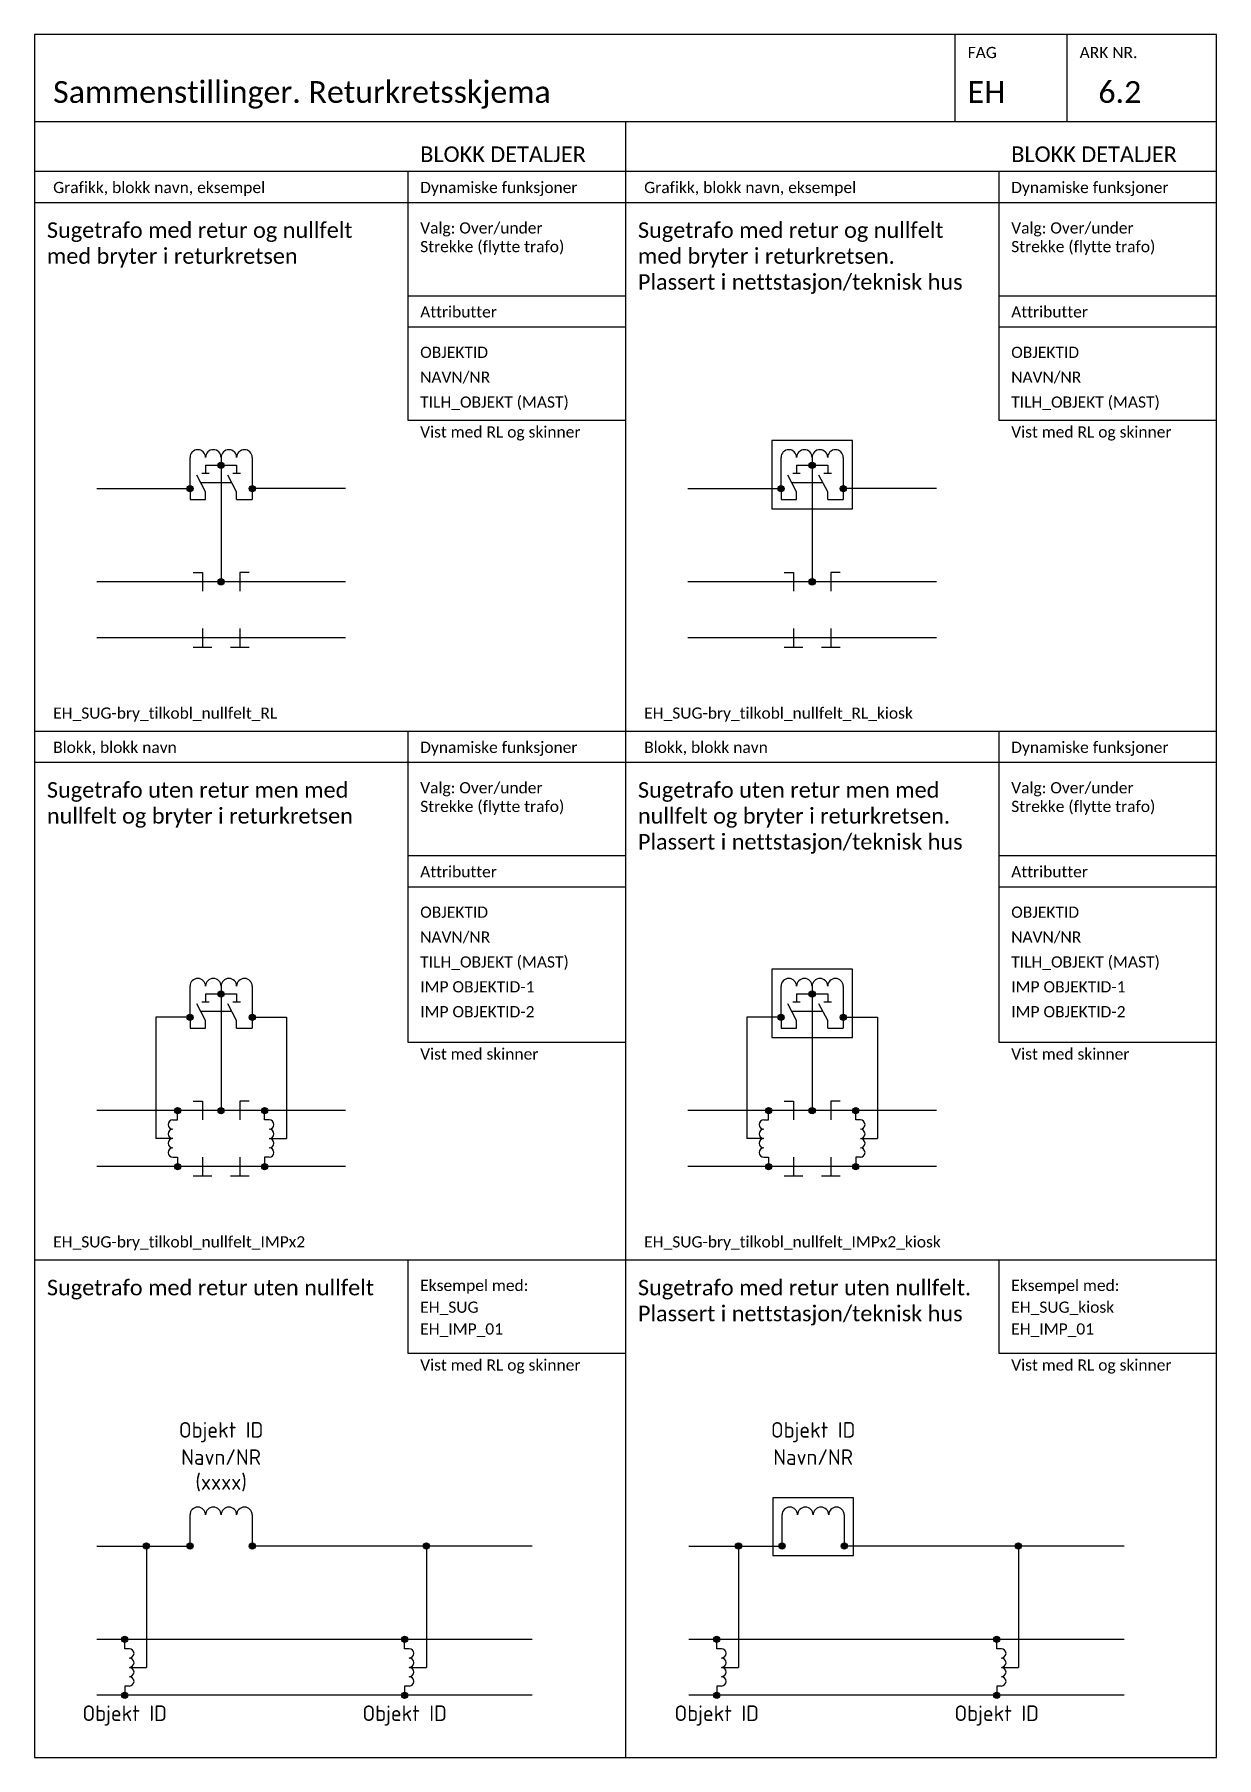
# Model space of a CAD drawing. Header units: metres. Extents: x -951 to 2504, y -1674 to 782.
# Drawn here: x 1465.6 to 1655.6, y -1317 to -1040 of the extents above; entities that cross this region are included whole.
import ezdxf
from ezdxf.enums import TextEntityAlignment as Align

# ---------------------------------------------------------------- set-up
doc = ezdxf.new("R2010")
doc.units = ezdxf.units.M
doc.layers.get('0').update_dxf_attribs({"color": 211})
doc.layers.add('JBTEH_ATT_OBJEKTID', color=2, linetype='Continuous', lineweight=25)
for name, color, linetype in [('JBTEH_ATT_Tekst', 2, 'Continuous'), ('JBTEH_Komponenter', 4, 'Continuous'), ('JBTEH_LED_Returledning', 4, 'RETURLEDNING'), ('JBTEH_Skinne_isolert_signal', 240, 'Continuous'), ('RAMME', 5, 'Continuous'), ('RAMME SYMBOLER', 4, 'Continuous'), ('RAMME TEKST', 7, 'Continuous')]:
    doc.layers.add(name, color=color, linetype=linetype)
doc.styles.add('Calibri', font='calibri.ttf')
doc.styles.add('ISO25', font='iso3098.shx', dxfattribs={"height": 2.5})
doc.linetypes.add('RETURLEDNING', pattern='A,3.2,[133,ltypeshp,S=0.5,R=0,X=0,Y=0],-1,3.2', length=7.4)

# ---------------------------------------------------------------- blocks, each defined once
blk = doc.blocks.new('EH_Koblingspunkt')
h = blk.add_hatch(color=256)
h.dxf.hatch_style = 1
edge = h.paths.add_edge_path()
edge.add_arc((0, 0), 0.5, 0, 360)
blk.add_circle((0, 0), 0.5)
blk = doc.blocks.new('EH_IMP_01')
for p, q in [((0, 7.5), (0, 9)), ((0.75, 7.5), (0, 7.5)), ((0.75, 4.5), (3.5, 4.5)), ((0.75, 1.5), (0, 1.5)), ((0, 1.5), (0, 0))]:
    blk.add_line(p, q)
at = {"linetype": 'ByBlock'}
blk.add_lwpolyline([(0, 0.75), (0, 0)], dxfattribs=at)
for centre in [(0.75, 6.75), (0.75, 5.25), (0.75, 3.75), (0.75, 2.25)]:
    blk.add_arc(centre, 0.75, 270, 90)
for p in [(0, 9), (0, 0)]:
    blk.add_blockref('EH_Koblingspunkt', p)
at = {"layer": 'JBTEH_ATT_OBJEKTID', "style": 'ISO25', "flags": 4}
blk.add_attdef('OBJEKTID', text='', height=2.5, dxfattribs=at).set_placement((0, -3.25), align=Align.MIDDLE)
blk = doc.blocks.new('*U74')
for p, q in [((-5, 0), (-5, 5)), ((5, 5), (5, 0))]:
    blk.add_line(p, q)
for centre in [(-3.75, 5), (-1.25, 5), (1.25, 5), (3.75, 5)]:
    blk.add_arc(centre, 1.25, 0, 180)
at = {"layer": 'JBTEH_ATT_OBJEKTID', "style": 'ISO25', "flags": 4}
blk.add_attdef('OBJEKTID', text='', height=2.5, dxfattribs=at).set_placement((0, 18.3), align=Align.MIDDLE)
at = {"layer": 'JBTEH_ATT_Tekst', "style": 'ISO25', "flags": 4}
for tag, p in [('NAVN/NR', (0, 14.3)), ('TILH_OBJEKT', (0, 10.3))]:
    blk.add_attdef(tag, text='', height=2.5, dxfattribs=at).set_placement(p, align=Align.MIDDLE)
blk = doc.blocks.new('*U64')
for p, q in [((-5, 15), (-5, 20)), ((0, 20), (0, 18.75)), ((5, 20), (5, 15)), ((-3.1, 17.5), (-1.9, 17.5)), ((-2.5, 18.75), (2.5, 18.75)), ((-2.5, 18.75), (-2.5, 17.5)), ((0, 18.75), (0, 0)), ((1.9, 17.5), (3.1, 17.5)), ((2.5, 18.75), (2.5, 17.5)), ((-5, 15), (-5, 13.25)), ((-3.3, 16), (1.7, 16)), ((-2.5, 13.25), (-2.5, 14.5)), ((2.5, 13.25), (2.5, 14.5)), ((5, 15), (5, 13.25)), ((-5, 13.25), (-2.5, 13.25)), ((2.5, 13.25), (5, 13.25)), ((-7, -1.5), (-7, 0)), ((-4.5, 1.5), (-3, 1.5)), ((-3, 1.5), (-3, -1.5)), ((3, 0), (-3, 0)), ((4.5, 1.5), (3, 1.5)), ((3, 1.5), (3, -1.5)), ((7, -1.5), (7, 0)), ((-7.75, -1.5), (-7, -1.5)), ((7.75, -1.5), (7, -1.5)), ((-7.75, -4.5), (-10.5, -4.5)), ((7.75, -4.5), (10.5, -4.5)), ((-7.75, -7.5), (-7, -7.5)), ((-7, -7.5), (-7, -9)), ((-3, -7.5), (-3, -10.5)), ((3, -7.5), (3, -10.5)), ((7.75, -7.5), (7, -7.5)), ((7, -7.5), (7, -9)), ((-4.5, -10.5), (-1.5, -10.5)), ((1.5, -10.5), (4.5, -10.5))]:
    blk.add_line(p, q)
at = {"color": 5}
for p, q in [((-2.5, 14.5), (-3.91, 17.15)), ((2.5, 14.5), (1.09, 17.15))]:
    blk.add_line(p, q, dxfattribs=at)
blk.add_lwpolyline([(-6.5, 11.75), (6.5, 11.75), (6.5, 22.75), (-6.5, 22.75)], close=True)
for centre, radius, start, end in [((-3.75, 20), 1.25, 0, 180), ((-1.25, 20), 1.25, 0, 180), ((1.25, 20), 1.25, 0, 180), ((3.75, 20), 1.25, 0, 180), ((-7.75, -2.25), 0.75, 90, 270), ((7.75, -2.25), 0.75, 270, 90), ((-7.75, -3.75), 0.75, 90, 270), ((-7.75, -5.25), 0.75, 90, 270), ((7.75, -3.75), 0.75, 270, 90), ((7.75, -5.25), 0.75, 270, 90), ((-7.75, -6.75), 0.75, 90, 270), ((7.75, -6.75), 0.75, 270, 90)]:
    blk.add_arc(centre, radius, start, end)
at = {"layer": 'JBTEH_LED_Returledning', "flags": 128}
for points in [[(-5, 15), (-10.5, 15), (-10.5, -4.5)], [(5, 15), (10.5, 15), (10.5, -4.5)]]:
    blk.add_lwpolyline(points, dxfattribs=at)
for p in [(0, 18.75), (-5, 15), (5, 15), (-7, 0), (0, 0), (7, 0), (-7, -9), (7, -9)]:
    blk.add_blockref('EH_Koblingspunkt', p)
at = {"layer": 'JBTEH_ATT_OBJEKTID', "style": 'ISO25', "flags": 4}
blk.add_attdef('OBJEKTID', text='', height=2.5, dxfattribs=at).set_placement((0, 33.3), align=Align.MIDDLE)
at = {"layer": 'JBTEH_ATT_OBJEKTID', "style": 'ISO25'}
blk.add_attdef('OBJEKTID-1', text='', height=2.5, dxfattribs=at).set_placement((-7, -14.25), align=Align.MIDDLE_RIGHT)
blk.add_attdef('OBJEKTID-2', text='', height=2.5, dxfattribs=at).set_placement((7, -14.25), align=Align.MIDDLE_LEFT)
at = {"layer": 'JBTEH_ATT_Tekst', "style": 'ISO25', "flags": 4}
for tag, p in [('NAVN/NR', (0, 29.3)), ('TILH_OBJEKT', (0, 25.3))]:
    blk.add_attdef(tag, text='', height=2.5, dxfattribs=at).set_placement(p, align=Align.MIDDLE)
blk = doc.blocks.new('*U77')
for p, q in [((-5, 15), (-5, 20)), ((0, 20), (0, 18.75)), ((5, 20), (5, 15)), ((-3.1, 17.5), (-1.9, 17.5)), ((-2.5, 18.75), (2.5, 18.75)), ((-2.5, 18.75), (-2.5, 17.5)), ((0, 18.75), (0, 0)), ((1.9, 17.5), (3.1, 17.5)), ((2.5, 18.75), (2.5, 17.5)), ((-5, 15), (-5, 13.25)), ((-3.3, 16), (1.7, 16)), ((-2.5, 13.25), (-2.5, 14.5)), ((2.5, 13.25), (2.5, 14.5)), ((5, 15), (5, 13.25)), ((-5, 13.25), (-2.5, 13.25)), ((2.5, 13.25), (5, 13.25)), ((-7, -1.5), (-7, 0)), ((-4.5, 1.5), (-3, 1.5)), ((-3, 1.5), (-3, -1.5)), ((3, 0), (-3, 0)), ((4.5, 1.5), (3, 1.5)), ((3, 1.5), (3, -1.5)), ((7, -1.5), (7, 0)), ((-7.75, -1.5), (-7, -1.5)), ((7.75, -1.5), (7, -1.5)), ((-7.75, -4.5), (-10.5, -4.5)), ((7.75, -4.5), (10.5, -4.5)), ((-7.75, -7.5), (-7, -7.5)), ((-7, -7.5), (-7, -9)), ((-3, -7.5), (-3, -10.5)), ((3, -7.5), (3, -10.5)), ((7.75, -7.5), (7, -7.5)), ((7, -7.5), (7, -9)), ((-4.5, -10.5), (-1.5, -10.5)), ((1.5, -10.5), (4.5, -10.5))]:
    blk.add_line(p, q)
at = {"color": 5}
for p, q in [((-2.5, 14.5), (-3.91, 17.15)), ((2.5, 14.5), (1.09, 17.15))]:
    blk.add_line(p, q, dxfattribs=at)
for centre, radius, start, end in [((-3.75, 20), 1.25, 0, 180), ((-1.25, 20), 1.25, 0, 180), ((1.25, 20), 1.25, 0, 180), ((3.75, 20), 1.25, 0, 180), ((-7.75, -2.25), 0.75, 90, 270), ((7.75, -2.25), 0.75, 270, 90), ((-7.75, -3.75), 0.75, 90, 270), ((-7.75, -5.25), 0.75, 90, 270), ((7.75, -3.75), 0.75, 270, 90), ((7.75, -5.25), 0.75, 270, 90), ((-7.75, -6.75), 0.75, 90, 270), ((7.75, -6.75), 0.75, 270, 90)]:
    blk.add_arc(centre, radius, start, end)
at = {"layer": 'JBTEH_LED_Returledning', "flags": 128}
for points in [[(-5, 15), (-10.5, 15), (-10.5, -4.5)], [(5, 15), (10.5, 15), (10.5, -4.5)]]:
    blk.add_lwpolyline(points, dxfattribs=at)
for p in [(0, 18.75), (-5, 15), (5, 15), (-7, 0), (0, 0), (7, 0), (-7, -9), (7, -9)]:
    blk.add_blockref('EH_Koblingspunkt', p)
at = {"layer": 'JBTEH_ATT_OBJEKTID', "style": 'ISO25', "flags": 4}
blk.add_attdef('OBJEKTID', text='', height=2.5, dxfattribs=at).set_placement((0, 33.3), align=Align.MIDDLE)
at = {"layer": 'JBTEH_ATT_OBJEKTID', "style": 'ISO25'}
blk.add_attdef('OBJEKTID-1', text='', height=2.5, dxfattribs=at).set_placement((-7, -14.25), align=Align.MIDDLE_RIGHT)
blk.add_attdef('OBJEKTID-2', text='', height=2.5, dxfattribs=at).set_placement((7, -14.25), align=Align.MIDDLE_LEFT)
at = {"layer": 'JBTEH_ATT_Tekst', "style": 'ISO25', "flags": 4}
for tag, p in [('NAVN/NR', (0, 29.3)), ('TILH_OBJEKT', (0, 25.3))]:
    blk.add_attdef(tag, text='', height=2.5, dxfattribs=at).set_placement(p, align=Align.MIDDLE)
blk = doc.blocks.new('*U108')
for p, q in [((-5, 15), (-5, 20)), ((0, 20), (0, 18.75)), ((5, 20), (5, 15)), ((-2.5, 14.5), (-3.91, 17.15)), ((-3.1, 17.5), (-1.9, 17.5)), ((-2.5, 18.75), (2.5, 18.75)), ((-2.5, 18.75), (-2.5, 17.5)), ((0, 18.75), (0, 0)), ((2.5, 14.5), (1.09, 17.15)), ((1.9, 17.5), (3.1, 17.5)), ((2.5, 18.75), (2.5, 17.5)), ((-5, 15), (-5, 13.25)), ((-3.3, 16), (1.7, 16)), ((-2.5, 13.25), (-2.5, 14.5)), ((2.5, 13.25), (2.5, 14.5)), ((5, 15), (5, 13.25)), ((-5, 13.25), (-2.5, 13.25)), ((2.5, 13.25), (5, 13.25)), ((-4.5, 1.5), (-3, 1.5)), ((-3, 1.5), (-3, -1.5)), ((3, 0), (-3, 0)), ((4.5, 1.5), (3, 1.5)), ((3, 1.5), (3, -1.5)), ((-3, -7.5), (-3, -10.5)), ((3, -7.5), (3, -10.5)), ((-4.5, -10.5), (-1.5, -10.5)), ((1.5, -10.5), (4.5, -10.5))]:
    blk.add_line(p, q)
blk.add_lwpolyline([(-6.5, 11.75), (6.5, 11.75), (6.5, 22.75), (-6.5, 22.75)], close=True)
for centre in [(-3.75, 20), (-1.25, 20), (1.25, 20), (3.75, 20)]:
    blk.add_arc(centre, 1.25, 0, 180)
for p in [(0, 18.75), (-5, 15), (5, 15), (0, 0)]:
    blk.add_blockref('EH_Koblingspunkt', p)
at = {"layer": 'JBTEH_ATT_OBJEKTID', "style": 'ISO25', "flags": 4}
blk.add_attdef('OBJEKTID', text='', height=2.5, dxfattribs=at).set_placement((0, 33.3), align=Align.MIDDLE)
at = {"layer": 'JBTEH_ATT_Tekst', "style": 'ISO25', "flags": 4}
for tag, p in [('NAVN/NR', (0, 29.3)), ('TILH_OBJEKT', (0, 25.3))]:
    blk.add_attdef(tag, text='', height=2.5, dxfattribs=at).set_placement(p, align=Align.MIDDLE)
blk = doc.blocks.new('*U107')
for p, q in [((-5, 15), (-5, 20)), ((0, 20), (0, 18.75)), ((5, 20), (5, 15)), ((-2.5, 14.5), (-3.91, 17.15)), ((-3.1, 17.5), (-1.9, 17.5)), ((-2.5, 18.75), (2.5, 18.75)), ((-2.5, 18.75), (-2.5, 17.5)), ((0, 18.75), (0, 0)), ((2.5, 14.5), (1.09, 17.15)), ((1.9, 17.5), (3.1, 17.5)), ((2.5, 18.75), (2.5, 17.5)), ((-5, 15), (-5, 13.25)), ((-3.3, 16), (1.7, 16)), ((-2.5, 13.25), (-2.5, 14.5)), ((2.5, 13.25), (2.5, 14.5)), ((5, 15), (5, 13.25)), ((-5, 13.25), (-2.5, 13.25)), ((2.5, 13.25), (5, 13.25)), ((-4.5, 1.5), (-3, 1.5)), ((-3, 1.5), (-3, -1.5)), ((3, 0), (-3, 0)), ((4.5, 1.5), (3, 1.5)), ((3, 1.5), (3, -1.5)), ((-3, -7.5), (-3, -10.5)), ((3, -7.5), (3, -10.5)), ((-4.5, -10.5), (-1.5, -10.5)), ((1.5, -10.5), (4.5, -10.5))]:
    blk.add_line(p, q)
for centre in [(-3.75, 20), (-1.25, 20), (1.25, 20), (3.75, 20)]:
    blk.add_arc(centre, 1.25, 0, 180)
for p in [(0, 18.75), (-5, 15), (5, 15), (0, 0)]:
    blk.add_blockref('EH_Koblingspunkt', p)
at = {"layer": 'JBTEH_ATT_OBJEKTID', "style": 'ISO25', "flags": 4}
blk.add_attdef('OBJEKTID', text='', height=2.5, dxfattribs=at).set_placement((0, 33.3), align=Align.MIDDLE)
at = {"layer": 'JBTEH_ATT_Tekst', "style": 'ISO25', "flags": 4}
for tag, p in [('NAVN/NR', (0, 29.3)), ('TILH_OBJEKT', (0, 25.3))]:
    blk.add_attdef(tag, text='', height=2.5, dxfattribs=at).set_placement(p, align=Align.MIDDLE)

msp = doc.modelspace()

# ---------------------------------------------------------------- linework, layer by layer
msp.add_lwpolyline([(1584.28, -1284.5), (1597.28, -1284.5), (1597.28, -1275.25), (1584.28, -1275.25)], close=True)
at = {"layer": 'JBTEH_LED_Returledning'}
for p, q in [((1475.62, -1113), (1490.62, -1113)), ((1515.62, -1113), (1500.62, -1113)), ((1570.62, -1113), (1585.62, -1113)), ((1610.62, -1113), (1595.62, -1113)), ((1475.62, -1283), (1490.62, -1283)), ((1483.62, -1283), (1483.62, -1302.5)), ((1545.62, -1283), (1500.62, -1283)), ((1528.62, -1283), (1528.62, -1302.5)), ((1570.78, -1283), (1585.78, -1283)), ((1578.78, -1283), (1578.78, -1302.5)), ((1640.78, -1283), (1595.78, -1283)), ((1623.78, -1283), (1623.78, -1302.5))]:
    msp.add_line(p, q, dxfattribs=at)
at = {"layer": 'JBTEH_Skinne_isolert_signal'}
for p, q in [((1492.62, -1128), (1475.62, -1128)), ((1515.62, -1128), (1498.62, -1128)), ((1587.62, -1128), (1570.62, -1128)), ((1610.62, -1128), (1593.62, -1128)), ((1515.62, -1137), (1475.62, -1137)), ((1610.62, -1137), (1570.62, -1137)), ((1492.62, -1213), (1475.62, -1213)), ((1515.62, -1213), (1498.62, -1213)), ((1587.62, -1213), (1570.62, -1213)), ((1610.62, -1213), (1593.62, -1213)), ((1515.62, -1222), (1475.62, -1222)), ((1610.62, -1222), (1570.62, -1222)), ((1545.62, -1298), (1475.62, -1298)), ((1640.78, -1298), (1570.78, -1298)), ((1545.62, -1307), (1475.62, -1307)), ((1640.78, -1307), (1570.78, -1307))]:
    msp.add_line(p, q, dxfattribs=at)
at = {"layer": 'RAMME'}
msp.add_lwpolyline([(1655.62, -1040), (1465.62, -1040), (1465.62, -1317), (1655.62, -1317)], close=True, dxfattribs=at)
msp.add_lwpolyline([(1465.62, -1054), (1655.62, -1054)], dxfattribs=at)
at = {"layer": 'RAMME SYMBOLER'}
for p, q in [((1613.62, -1054), (1613.62, -1040)), ((1631.62, -1054), (1631.62, -1040)), ((1560.62, -1054), (1560.62, -1317)), ((1465.62, -1062), (1655.62, -1062)), ((1525.62, -1062), (1525.62, -1102)), ((1620.62, -1062), (1620.62, -1102)), ((1465.62, -1067), (1655.62, -1067)), ((1525.62, -1082), (1560.62, -1082)), ((1620.62, -1082), (1655.62, -1082)), ((1525.62, -1087), (1560.62, -1087)), ((1620.62, -1087), (1655.62, -1087)), ((1525.62, -1102), (1560.62, -1102)), ((1620.62, -1102), (1655.62, -1102)), ((1465.62, -1152), (1655.62, -1152)), ((1525.62, -1152), (1525.62, -1202)), ((1620.62, -1152), (1620.62, -1202)), ((1465.62, -1157), (1655.62, -1157)), ((1525.62, -1172), (1560.62, -1172)), ((1620.62, -1172), (1655.62, -1172)), ((1525.62, -1177), (1560.62, -1177)), ((1620.62, -1177), (1655.62, -1177)), ((1525.62, -1202), (1560.62, -1202)), ((1620.62, -1202), (1655.62, -1202)), ((1465.62, -1237), (1655.62, -1237)), ((1525.62, -1237), (1525.62, -1252)), ((1620.62, -1237), (1620.62, -1252)), ((1525.62, -1252), (1560.62, -1252)), ((1620.62, -1252), (1655.62, -1252))]:
    msp.add_line(p, q, dxfattribs=at)

# ---------------------------------------------------------------- block references
at = {"layer": 'JBTEH_Komponenter'}
for name, p in [('*U107', (1495.62, -1128)), ('*U108', (1590.62, -1128)), ('*U64', (1590.62, -1213)), ('*U77', (1495.62, -1213)), ('EH_Koblingspunkt', (1483.62, -1283)), ('EH_Koblingspunkt', (1490.62, -1283)), ('EH_Koblingspunkt', (1500.62, -1283)), ('EH_Koblingspunkt', (1528.62, -1283)), ('EH_Koblingspunkt', (1578.78, -1283)), ('EH_Koblingspunkt', (1585.78, -1283)), ('EH_Koblingspunkt', (1595.78, -1283)), ('EH_Koblingspunkt', (1623.78, -1283)), ('EH_Koblingspunkt', (1480.12, -1298)), ('EH_Koblingspunkt', (1525.12, -1298)), ('EH_Koblingspunkt', (1575.28, -1298)), ('EH_Koblingspunkt', (1620.28, -1298)), ('EH_Koblingspunkt', (1480.12, -1307)), ('EH_Koblingspunkt', (1525.12, -1307)), ('EH_Koblingspunkt', (1575.28, -1307)), ('EH_Koblingspunkt', (1620.28, -1307))]:
    msp.add_blockref(name, p, dxfattribs=at)
ref = msp.add_blockref('*U74', (1495.62, -1283), dxfattribs=at)
ref.add_attrib('NAVN/NR', 'Navn/NR', dxfattribs={"layer": 'JBTEH_ATT_Tekst', "height": 2.5, "style": 'ISO25'}).set_placement((1495.62, -1268.7), align=Align.MIDDLE)
ref.add_attrib('TILH_OBJEKT', '(xxxx)', dxfattribs={"layer": 'JBTEH_ATT_Tekst', "height": 2.5, "style": 'ISO25'}).set_placement((1495.62, -1272.7), align=Align.MIDDLE)
ref.add_attrib('OBJEKTID', 'Objekt ID', dxfattribs={"layer": 'JBTEH_ATT_OBJEKTID', "height": 2.5, "style": 'ISO25'}).set_placement((1495.62, -1264.7), align=Align.MIDDLE)
ref = msp.add_blockref('*U74', (1590.78, -1283), dxfattribs=at)
ref.add_attrib('NAVN/NR', 'Navn/NR', dxfattribs={"layer": 'JBTEH_ATT_Tekst', "height": 2.5, "style": 'ISO25'}).set_placement((1590.78, -1268.7), align=Align.MIDDLE)
ref.add_attrib('OBJEKTID', 'Objekt ID', dxfattribs={"layer": 'JBTEH_ATT_OBJEKTID', "height": 2.5, "style": 'ISO25'}).set_placement((1590.78, -1264.7), align=Align.MIDDLE)
ref = msp.add_blockref('EH_IMP_01', (1480.12, -1307), dxfattribs=at)
ref.add_attrib('OBJEKTID', 'Objekt ID', dxfattribs={"layer": 'JBTEH_ATT_OBJEKTID', "height": 2.5, "style": 'ISO25'}).set_placement((1480.12, -1310.25), align=Align.MIDDLE)
ref = msp.add_blockref('EH_IMP_01', (1525.12, -1307), dxfattribs=at)
ref.add_attrib('OBJEKTID', 'Objekt ID', dxfattribs={"layer": 'JBTEH_ATT_OBJEKTID', "height": 2.5, "style": 'ISO25'}).set_placement((1525.12, -1310.25), align=Align.MIDDLE)
ref = msp.add_blockref('EH_IMP_01', (1575.28, -1307), dxfattribs=at)
ref.add_attrib('OBJEKTID', 'Objekt ID', dxfattribs={"layer": 'JBTEH_ATT_OBJEKTID', "height": 2.5, "style": 'ISO25'}).set_placement((1575.28, -1310.25), align=Align.MIDDLE)
ref = msp.add_blockref('EH_IMP_01', (1620.28, -1307), dxfattribs=at)
ref.add_attrib('OBJEKTID', 'Objekt ID', dxfattribs={"layer": 'JBTEH_ATT_OBJEKTID', "height": 2.5, "style": 'ISO25'}).set_placement((1620.28, -1310.25), align=Align.MIDDLE)

# ---------------------------------------------------------------- texts
at = {"layer": 'RAMME TEKST', "linetype": 'ByBlock', "style": 'Calibri'}
for s, height, p in [('FAG', 1.8, (1615.62, -1043.8)), ('ARK NR.', 1.8, (1633.62, -1043.8)), ('Sammenstillinger. Returkretsskjema', 3.5, (1468.62, -1051)), ('EH', 3.5, (1615.62, -1051)), ('6.2', 3.5, (1636.62, -1051)), ('BLOKK DETALJER', 2.5, (1527.62, -1060.5)), ('BLOKK DETALJER', 2.5, (1622.62, -1060.5)), ('Grafikk, blokk navn, eksempel', 1.8, (1468.62, -1065.5)), ('Dynamiske funksjoner', 1.8, (1527.62, -1065.5)), ('Grafikk, blokk navn, eksempel', 1.8, (1563.62, -1065.5)), ('Dynamiske funksjoner', 1.8, (1622.62, -1065.5)), ('Attributter', 1.8, (1527.62, -1085.5)), ('Attributter', 1.8, (1622.62, -1085.5)), ('EH_SUG-bry_tilkobl_nullfelt_RL', 1.8, (1468.62, -1150)), ('EH_SUG-bry_tilkobl_nullfelt_RL_kiosk', 1.8, (1563.62, -1150)), ('Blokk, blokk navn', 1.8, (1468.62, -1155.5)), ('Dynamiske funksjoner', 1.8, (1527.62, -1155.5)), ('Blokk, blokk navn', 1.8, (1563.62, -1155.5)), ('Dynamiske funksjoner', 1.8, (1622.62, -1155.5)), ('Attributter', 1.8, (1527.62, -1175.5)), ('Attributter', 1.8, (1622.62, -1175.5)), ('EH_SUG-bry_tilkobl_nullfelt_IMPx2', 1.8, (1468.62, -1235)), ('EH_SUG-bry_tilkobl_nullfelt_IMPx2_kiosk', 1.8, (1563.62, -1235)), ('Eksempel med:', 1.8, (1527.62, -1242)), ('Eksempel med:', 1.8, (1622.62, -1242)), ('EH_SUG', 1.8, (1527.62, -1245.5)), ('EH_SUG_kiosk', 1.8, (1622.62, -1245.5)), ('EH_IMP_01 ', 1.8, (1527.62, -1249)), ('EH_IMP_01 ', 1.8, (1622.62, -1249))]:
    msp.add_text(s, height=height, dxfattribs=at).set_placement(p)
at = {"layer": 'RAMME TEKST', "style": 'Calibri'}
for s, p in [('OBJEKTID', (1527.62, -1092)), ('OBJEKTID', (1622.62, -1092)), ('NAVN/NR', (1527.62, -1096)), ('NAVN/NR', (1622.62, -1096)), ('TILH_OBJEKT (MAST)', (1527.62, -1100)), ('TILH_OBJEKT (MAST)', (1622.62, -1100)), ('OBJEKTID', (1527.62, -1182)), ('OBJEKTID', (1622.62, -1182)), ('NAVN/NR', (1527.62, -1186)), ('NAVN/NR', (1622.62, -1186)), ('TILH_OBJEKT (MAST)', (1527.62, -1190)), ('TILH_OBJEKT (MAST)', (1622.62, -1190)), ('IMP OBJEKTID-1', (1527.62, -1194)), ('IMP OBJEKTID-1', (1622.62, -1194)), ('IMP OBJEKTID-2', (1527.62, -1198)), ('IMP OBJEKTID-2', (1622.62, -1198))]:
    msp.add_text(s, height=1.8, dxfattribs=at).set_placement(p)
at = {"layer": 'RAMME TEKST', "attachment_point": 1, "style": 'Calibri'}
for s, insert, char_height, width in [('Sugetrafo med retur og nullfelt med bryter i returkretsen', (1467.62, -1070.2), 2.5, 52), ('Valg: Over/under\\PStrekke (flytte trafo)', (1527.62, -1070.2), 1.8, 33), ('Sugetrafo med retur og nullfelt med bryter i returkretsen.\\PPlassert i nettstasjon/teknisk hus', (1562.62, -1070.2), 2.5, 53.1776), ('Valg: Over/under\\PStrekke (flytte trafo)', (1622.62, -1070.2), 1.8, 33), ('Sugetrafo uten retur men med nullfelt og bryter i returkretsen', (1467.62, -1160.2), 2.5, 52), ('Valg: Over/under\\PStrekke (flytte trafo)', (1527.62, -1160.2), 1.8, 33), ('Sugetrafo uten retur men med nullfelt og bryter i returkretsen.\\PPlassert i nettstasjon/teknisk hus', (1562.62, -1160.2), 2.5, 55.8841), ('Valg: Over/under\\PStrekke (flytte trafo)', (1622.62, -1160.2), 1.8, 33), ('Sugetrafo med retur uten nullfelt', (1467.62, -1240.2), 2.5, 52), ('Sugetrafo med retur uten nullfelt. \\PPlassert i nettstasjon/teknisk hus', (1562.62, -1240.2), 2.5, 56.1834)]:
    msp.add_mtext(s, dxfattribs=dict(at, insert=insert, char_height=char_height, width=width))
at = {"layer": 'RAMME TEKST', "linetype": 'ByBlock', "char_height": 1.8, "attachment_point": 1, "style": 'Calibri'}
for s, insert in [('Vist med RL og skinner', (1527.62, -1103)), ('Vist med RL og skinner', (1622.62, -1103)), ('Vist med skinner', (1527.62, -1203)), ('Vist med skinner', (1622.62, -1203)), ('Vist med RL og skinner', (1527.62, -1253)), ('Vist med RL og skinner', (1622.62, -1253))]:
    msp.add_mtext_dynamic_manual_height_columns(s, width=30.7302, gutter_width=6.5, heights=[0], dxfattribs=dict(at, insert=insert))

doc.saveas('drawing.dxf')
